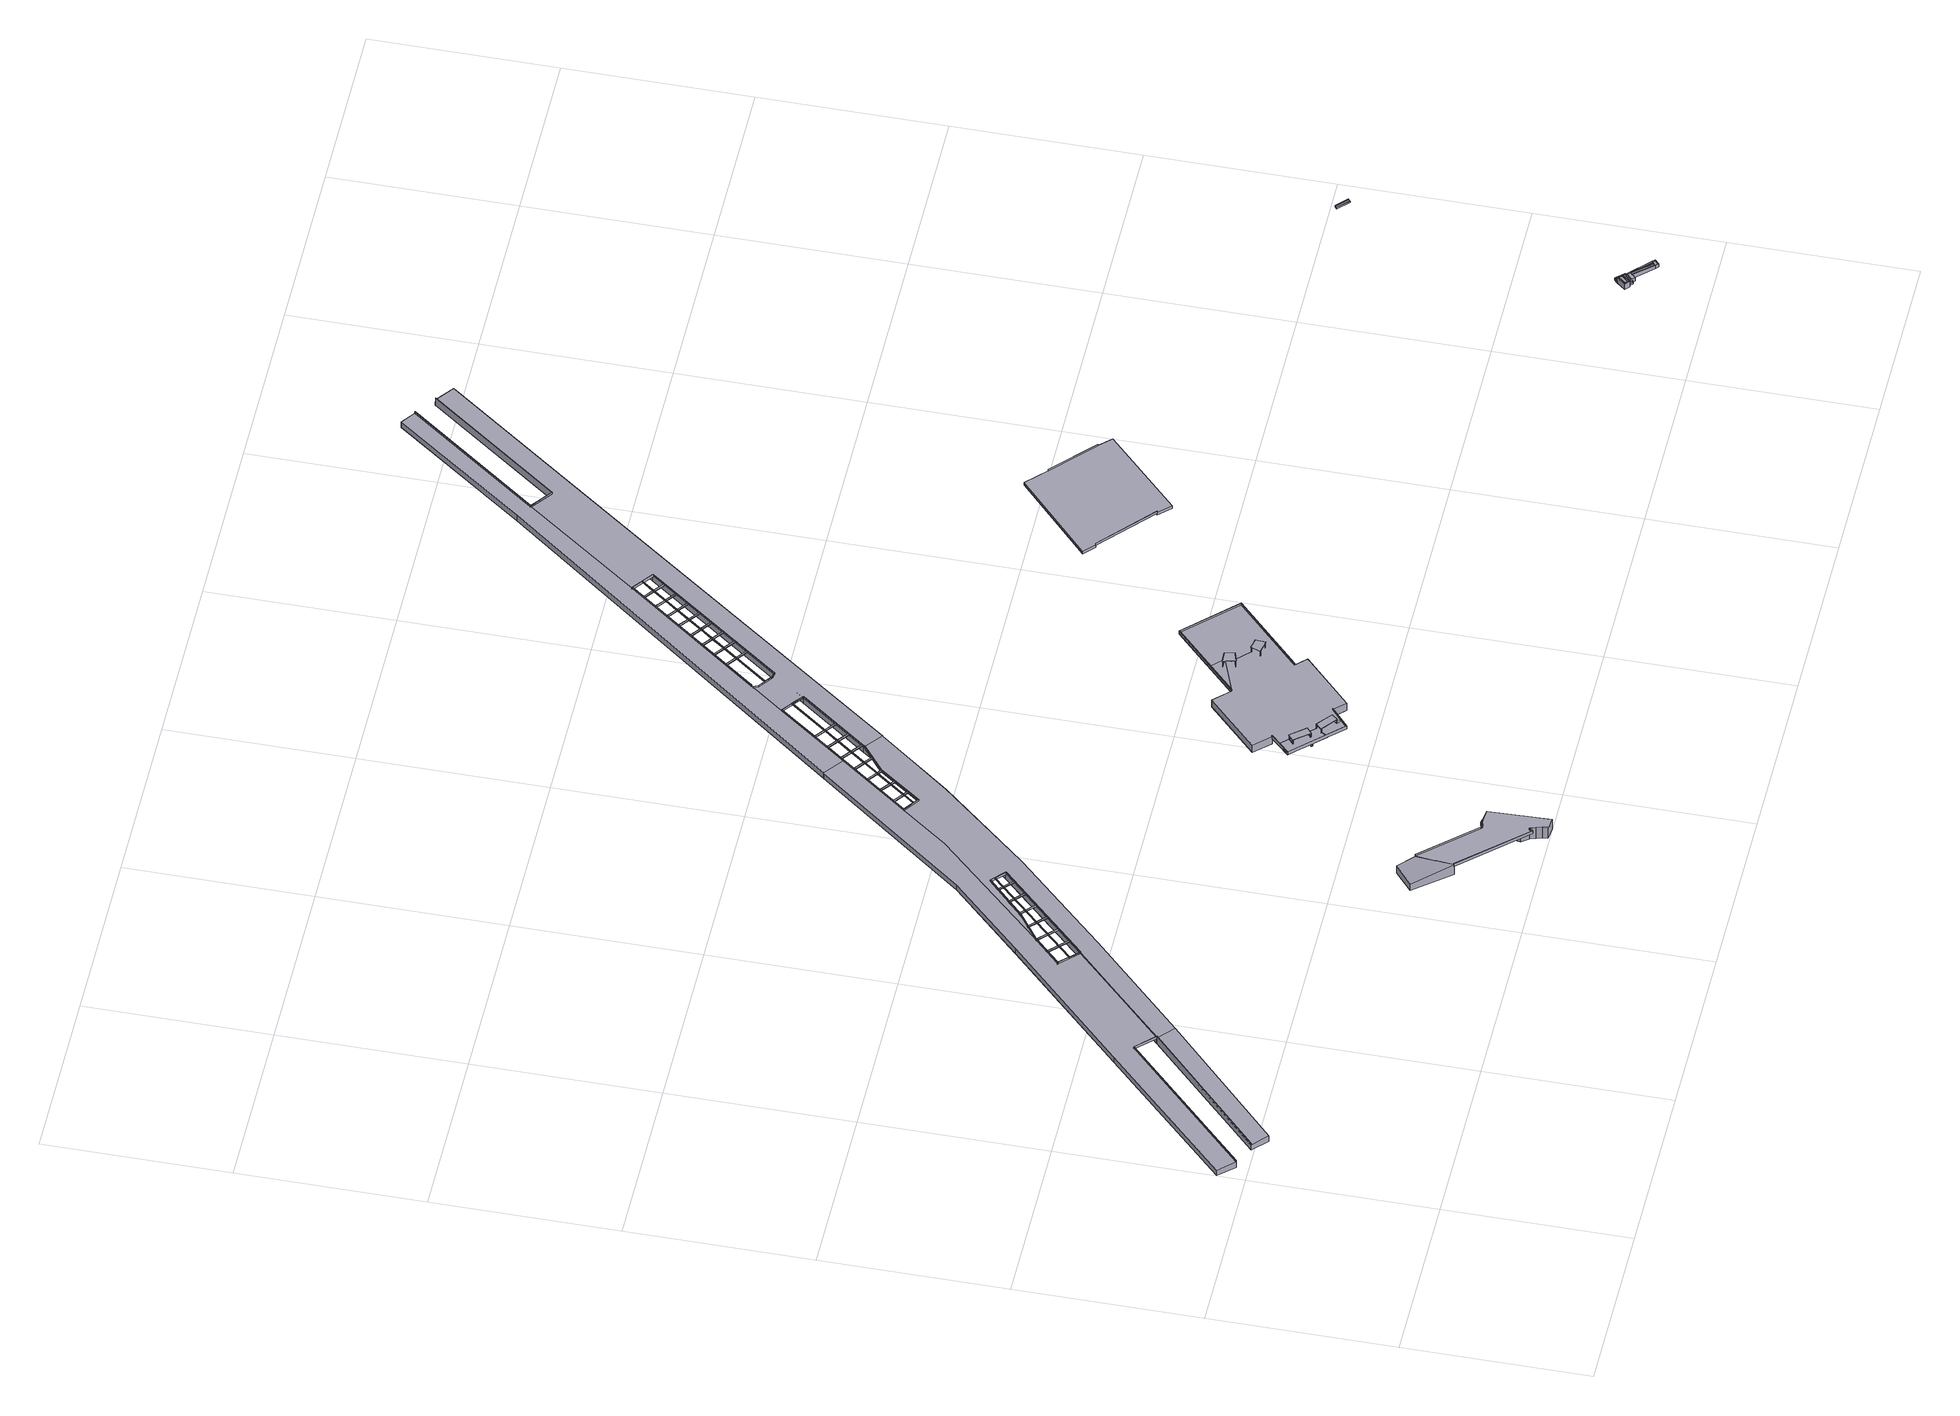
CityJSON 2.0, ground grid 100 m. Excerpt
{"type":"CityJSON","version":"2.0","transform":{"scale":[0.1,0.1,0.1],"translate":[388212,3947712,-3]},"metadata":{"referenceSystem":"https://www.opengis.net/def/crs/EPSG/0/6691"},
"CityObjects":{
"bridge1":{"type":"Bridge","geometry":[{"type":"MultiSurface","lod":"2","boundaries":[[[0,1,2,3,4,5,6,7,8,9,10,11,12,13,14,15,16,17,18]],[[19,20,21,22,23]],[[24,25,26,27]],[[28,29,30,31]],[[32,31,30,33]],[[34,35,5,4]],[[34,4,3,36,37,38]],[[39,40,0,18]],[[39,18,17,41]],[[41,17,16,42]],[[42,16,15,43]],[[44,43,15,14]],[[45,46,47,48,49,50,51,52,53,35,34,38,22,21]],[[26,54,40,39,41,42,43,44,33,30,29,27]],[[55,56,57,20,19,58,25,24,28,31,32]],[[6,5,35,53]],[[13,32,33,44,14]],[[45,21,20,57]],[[23,22,38,37]],[[1,0,40,54,59]],[[26,25,58,60,59,54]],[[28,24,27,29]],[[61,62,63,23,37,36,2,1,59,60]],[[63,62,64,65]],[[61,66,64,62]],[[61,60,67,66]],[[63,65,67,60,58,19,23]],[[3,2,36]],[[66,67,65,64]],[[68,69,70,71,72,73,74,75]],[[75,74,32,13,12]],[[11,68,75,12]],[[49,48,69,68,11,10]],[[48,47,70,69]],[[47,46,71,70]],[[46,45,57,56,72,71]],[[55,73,72,56]],[[32,74,73,55]],[[49,10,9,50]],[[50,9,8,51]],[[51,8,7,52]],[[53,52,7,6]]]}]},
"bridge2":{"type":"Bridge","geometry":[{"type":"MultiSurface","lod":"2","boundaries":[[[76,77,78,79]],[[78,80,81,79]],[[82,83,84,80,78,77]],[[85,84,83,86]],[[85,86,87,76,79,88]],[[87,82,77,76]],[[82,87,86,83]],[[89,90,91,92]],[[92,93,94,95,96,97,98,99,100,101,102,103,104,103,105,88,79,106,107,108,109,110]],[[111,112,104,113,85,88]],[[114,115,116,113,104,117]],[[116,115,118,119]],[[90,120,119,118,121,91]],[[109,108,122,123]],[[108,107,124,122]],[[107,106,125,124]],[[106,79,81,125]],[[126,127,128,129]],[[130,131,132,133]],[[134,135,136,137]],[[135,138,139,133,132,140,141,131,130,142,143,134,137,117,104,127,126,144,145,129,128,146,147,136]],[[142,139,138,143]],[[148,146,128,127,104,103]],[[148,103,102,149]],[[150,149,102,101]],[[151,152,153,154,155,156,157,158,159,160,147,146,148,149,150]],[[161,162,163,164,165,166,167,168,169,170,171,172,173,174,175,176,177,178,179,180,181,98,97,96,182,183,184,185]],[[164,163,186,187]],[[163,162,188,186]],[[162,161,189,188]],[[190,189,161,185]],[[191,192,193,194,195]],[[194,196,197,195]],[[198,199,197,196]],[[200,199,198,201,202,203,204,205]],[[206,200,205,207,168]],[[208,209,210,184]],[[193,192,211,212,213,214,215,216,217,218,219,220,221,222,223,224,225,226,227,228,229,230]],[[214,213,230,229]],[[225,218,217,226]],[[223,220,219,224]],[[215,228,227,216]],[[231,232,174,173]],[[233,234,235,236]],[[237,238,239,240,241,242,236,235,203,202,154,153,243,234,233]],[[242,241,238,237]],[[208,184,183,244,245,246,247,248,249,250,251,252,253,254,255,256,257,258,259,260,261,262]],[[245,244,261,260]],[[254,251,250,255]],[[256,249,248,257]],[[246,259,258,247]],[[180,263,153,181]],[[264,265,266,267]],[[176,175,268,269]],[[270,271,263,180,179,272,273,267,266,274,275,265,264,276]],[[273,272,270,276]],[[268,175,174,232]],[[211,208,262,212]],[[263,271,277,278,269,268,232,231,279,148,243,153]],[[280,281,282,283]],[[282,284,206,168,283]],[[284,282,281,166,165,285]],[[165,164,187,285]],[[283,168,167,280]],[[281,280,167,166]],[[286,287,288,289]],[[290,291,292,293]],[[294,295,296,297]],[[288,287,296,295]],[[297,296,287,286]],[[157,291,290,158]],[[289,288,295,294]],[[293,292,160,159]],[[145,237,233,129]],[[264,298,299,276]],[[126,236,242,144]],[[273,300,301,267]],[[129,233,236,126]],[[276,299,300,273]],[[299,298,301,300]],[[144,242,237,145]],[[267,301,298,264]],[[132,239,238,140]],[[275,302,303,265]],[[266,304,305,274]],[[141,241,240,131]],[[265,303,304,266]],[[140,238,241,141]],[[303,302,305,304]],[[274,305,302,275]],[[131,240,239,132]],[[306,307,308]],[[133,139,309,310]],[[311,312,313]],[[314,142,130,315]],[[130,133,310,315]],[[308,307,312,311]],[[313,312,307,306]],[[309,139,142,314]],[[316,317,318,319]],[[320,321,322,323]],[[324,325,326,327]],[[328,329,330,331]],[[326,321,320,327]],[[319,318,329,328]],[[318,317,330,329]],[[331,330,317,316]],[[323,322,325,324]],[[322,321,326,325]],[[332,333,334]],[[335,138,135,336]],[[337,134,143,338]],[[339,340,341]],[[338,143,138,335]],[[334,333,340,339]],[[341,340,333,332]],[[336,135,134,337]],[[342,343,344]],[[345,346,347,348]],[[349,350,351]],[[352,353,354,355]],[[354,345,348,355]],[[344,343,350,349]],[[351,350,343,342]],[[347,346,353,352]],[[346,345,354,353]],[[356,357,358,359]],[[360,361,362,363]],[[364,365,366,367]],[[368,369,370,371]],[[372,373,374,375]],[[376,377,378,379]],[[380,381,382,383]],[[384,385,386,387]],[[388,389,390,391]],[[392,393,394,395]],[[396,397,387,386,398,399,379,378,400,401,389,388,402,403,369,368,404,405,373,372,406,407,382,381,408,409,393,392,410,411,361,360]],[[359,358,365,364]],[[358,357,366,365]],[[367,366,357,356]],[[363,362,412,413,395,394,414,415,380,383,416,417,375,374,418,419,371,370,420,421,391,390,422,423,377,376,424,425,385,384,426,427]],[[398,215,214,399]],[[424,428,429,425]],[[228,430,431,229]],[[229,431,428,424,376,379,399,214]],[[260,259,246,245]],[[386,385,425,429,430,228,215,398]],[[430,429,428,431]],[[396,217,216,397]],[[426,432,433,427]],[[257,434,435,258]],[[247,436,437,248]],[[226,438,439,227]],[[247,258,435,436]],[[227,439,432,426,384,387,397,216]],[[436,435,434,437]],[[257,248,437,434]],[[360,363,427,433,438,226,217,396]],[[438,433,432,439]],[[255,440,256]],[[410,219,218,411]],[[412,441,442,443,413]],[[444,445,225,224,446]],[[249,447,250]],[[225,445,441,412,362,361,411,218]],[[249,256,440,447]],[[447,440,255,250]],[[392,395,413,443,446,224,219,410]],[[444,442,441,445]],[[448,449,450,451]],[[270,272,179,178,277,271]],[[158,290,293,452,103,104,112,204,203,235,234,243,148,159]],[[159,148,452,293]],[[88,105,448,451,169,168,207,111]],[[269,278,177,176]],[[294,453,279,289]],[[231,173,172,453,294,297,286,289,279]],[[170,450,449,171]],[[111,207,205,204,112]],[[105,103,452,148,279,453,172,171,449,448]],[[169,451,450,170]],[[177,278,277,178]],[[253,454,455,254]],[[414,456,457,458,415]],[[408,221,220,409]],[[223,222,459,460,461]],[[251,462,463,252]],[[223,461,456,414,394,393,409,220]],[[462,251,254,455]],[[462,455,454,463]],[[454,253,252,463]],[[381,380,415,458,459,222,221,408]],[[457,460,459,458]],[[406,464,465,407]],[[416,466,467,417]],[[468,469,470,471]],[[469,468,466,416,383,382,407,465]],[[372,375,417,467,471,470,464,406]],[[404,472,473,405]],[[418,474,475,419]],[[476,477,478,479]],[[479,478,474,418,374,373,405,473]],[[480,481,482,483]],[[368,371,419,475,477,476,472,404]],[[477,475,474,478]],[[402,484,485,403]],[[420,486,487,421]],[[488,489,490,491]],[[491,490,486,420,370,369,403,485]],[[492,493,494,495]],[[388,391,421,487,489,488,484,402]],[[489,487,486,490]],[[496,497,185,184,498,499,500,501,502,503,504,505,506,507,508,509,510,511,512,513,514,515,516]],[[497,517,190,185]],[[496,518,517,497]],[[519,518,496,516,520,521]],[[522,514,523,519,521]],[[524,525,526,523,514,513]],[[527,504,528,526,525,529]],[[530,531,532,528,504,503]],[[533,192,191,532,531,534]],[[192,535,536,211,208,211,192,191]],[[499,537,538,500]],[[539,511,540,541,542,543,544,545,546,547,548,549,550,551,552,553,554,555,556,557,558,559,560,561,562,563,564,565,566,567,568,569,570,571,572,573,574,575,504,527,576,577]],[[556,561,560,557]],[[574,543,542,575]],[[570,547,546,571]],[[554,563,562,555]],[[566,551,550,567]],[[548,569,568,549]],[[564,553,552,565]],[[544,573,572,545]],[[484,488,578,579]],[[464,470,479,473]],[[535,469,465,536]],[[580,537,499,581,211,536,465,464,473,472,476,479,470,469,535,192,533,578,488,491,485,484,579,582,583]],[[520,516,515,584]],[[522,584,515,514]],[[585,540,511,510]],[[586,587,588,589]],[[505,589,588,590,591,587,586,592,585,510,509,593,594,595,596,597,598,599,600,506]],[[599,596,595,600]],[[592,586,589,505,504,575,542,541]],[[601,602,603,581,499,498]],[[495,494,602,601]],[[210,209,481,480]],[[209,208,603,602,494,493,492,495,601,498,184,210,480,483,482,481]],[[584,522,521,520]],[[592,541,540,585]],[[603,208,211,581]],[[401,400,212,262,604,605,606,607,608,609,610,423,422]],[[611,612,613,114,117,137,136,147,160,292,291,157,156]],[[352,612,611,347]],[[320,614,615,327]],[[324,338,335,323]],[[352,355,348,347,611,156,155,614,320,323,335,336,337,338,324,327,615,616,613,612]],[[314,615,614,309]],[[314,315,310,309,614,155,154,201,616,615]],[[261,244,183,262]],[[378,377,423,610,617,618,619,194,193,230,213,212,400]],[[442,444,618,617]],[[610,609,620,621,622,619,618,444,446,443,442,617]],[[456,461,621,620]],[[608,623,92,91,121,622,621,461,460,457,456,620,609]],[[100,624,625,151,150,101]],[[342,625,624,351]],[[328,626,627,319]],[[316,334,339,331]],[[339,341,332,334,316,319,627,152,151,625,342,344,349,351,624,100,99,626,328,331]],[[306,627,626,313]],[[181,153,152,627,306,308,311,313,626,99,98]],[[182,96,95,605,604]],[[605,95,94,606]],[[606,94,93,607]],[[114,613,616,201,198,196,194,619,622,121,118,115]],[[623,608,607,93,92]],[[202,201,154]],[[182,604,262,183]],[[628,629,630,631]],[[632,633,634,635]],[[636,637,638,639]],[[640,641,642,643]],[[644,645,646,647]],[[648,649,650,651]],[[652,653,654,655]],[[656,657,658,659]],[[660,661,662,663]],[[664,665,666,667]],[[668,631,630,669]],[[670,671,655,654,672,673,651,650,674,675,647,646,676,677,637,636,678,679,641,640,680,681,635,634,682,669,630,629,683,665,664,684,685,663,662,686,687,657,656]],[[688,689,661,660,690,691,667,666,692,628,631,668,693,633,632,694,695,643,642,696,697,639,638,698,699,645,644,700,701,649,648,702,703,653,652,704,705,659,658]],[[680,544,543,681]],[[694,706,707,695]],[[708,574,573,709]],[[574,708,706,694,632,635,681,543]],[[640,643,695,707,709,573,544,680]],[[710,711,712,713]],[[714,715,716,717]],[[678,546,545,679]],[[696,718,719,697]],[[720,572,571,721]],[[722,723,724,725]],[[572,720,718,696,642,641,679,545]],[[717,716,722,725]],[[636,639,697,719,721,571,546,678]],[[724,723,715,714]],[[724,714,717,725]],[[726,727,587,591]],[[728,729,730,731]],[[676,548,547,677]],[[698,732,733,699]],[[588,734,735,590]],[[736,570,569,737]],[[738,739,740,741]],[[570,736,732,698,638,637,677,547]],[[730,729,741,740]],[[588,587,727,734]],[[734,727,726,735]],[[739,738,728,731]],[[590,735,726,591]],[[646,645,699,733,737,569,548,676]],[[739,731,730,740]],[[742,743,744,745]],[[674,550,549,675]],[[700,746,747,701]],[[748,568,567,749]],[[750,751,752,753]],[[568,748,746,700,644,647,675,549]],[[745,744,750,753]],[[650,649,701,747,749,567,550,674]],[[742,752,751,743]],[[752,742,745,753]],[[754,755,756,757]],[[672,552,551,673]],[[702,758,759,703]],[[760,566,565,761]],[[762,763,764,765]],[[566,760,758,702,648,651,673,551]],[[757,756,762,765]],[[654,653,703,759,761,565,552,672]],[[754,764,763,755]],[[764,754,757,765]],[[766,767,768,769]],[[670,554,553,671]],[[704,770,771,705]],[[772,564,563,773]],[[774,775,776,777]],[[564,772,770,704,652,655,671,553]],[[769,768,774,777]],[[656,659,705,771,773,563,554,670]],[[776,775,767,766]],[[776,766,769,777]],[[778,779,780]],[[686,556,555,687]],[[688,781,782,689]],[[783,562,561,784]],[[785,786,787]],[[562,783,781,688,658,657,687,555]],[[598,597,596,599]],[[662,661,689,782,784,561,556,686]],[[786,785,778,780]],[[786,780,779,787]],[[788,789,790,791]],[[684,558,557,685]],[[690,792,793,691]],[[794,560,559,795]],[[796,797,798,799]],[[790,796,799,791]],[[560,794,792,690,660,663,685,557]],[[798,797,789,788]],[[664,667,691,793,795,559,558,684]],[[788,791,799,798]],[[800,801,802,803]],[[804,805,594,593]],[[806,807,524,513,800,803,808]],[[600,595,594,805,507,506]],[[527,529,809,810,811,812,813,692,666,665,683,576]],[[814,802,801,512]],[[508,804,593,509]],[[815,816,539,577]],[[817,809,529,525,524,807]],[[507,805,804,508]],[[512,801,800,513]],[[808,803,802,814]],[[818,819,806,808,814,512,511,539,816,820,821,822,823,824,825,538,537,580,826,827,828,92,623,92,110,829,830]],[[831,832,833,834]],[[809,817,835,831,834,836,837,810]],[[838,835,817,807,806]],[[838,806,839,840,841]],[[842,841,840,843,818,830]],[[830,829,844,842]],[[109,123,844,829,110]],[[845,846,833,832,120,90,89]],[[847,848,849,850,89,92]],[[849,466,468,850]],[[468,471,467,466,849,848,851,852,845,89,850]],[[792,794,784,782]],[[793,812,811,795]],[[733,732,736,737,748,749,760,761,772,773,783,784,794,795,811,810,837,853,708,709,720,721,719,718,707,706,854,855,813,812,793,792,782,781,771,770,759,758,747,746]],[[823,822,856,857]],[[706,708,853,854]],[[709,707,718,720]],[[746,748,737,733]],[[758,760,749,747]],[[770,772,761,759]],[[773,771,781,783]],[[828,858,847,92]],[[827,859,858,828]],[[860,856,822,821,861,862]],[[713,712,862,861]],[[711,710,722,716]],[[750,744,728,738]],[[797,863,864,789]],[[762,756,743,751]],[[774,768,755,763]],[[767,775,787,779]],[[796,790,778,785]],[[716,715,723,722,710,713,861,821,820,863,797,796,785,787,775,774,763,762,751,750,738,741,729,728,744,743,756,755,768,767,779,778,790,789,864,865,860,862,712,711]],[[815,865,864,863,820,816]],[[839,806,819,866]],[[843,866,819,818]],[[859,867,583,582,851,848,847,858]],[[577,576,683,629,628,692,813,855,868,693,668,669,682,869,870,871,872,873,857,856,860,865,815]],[[866,843,840,839]],[[284,285,187,186,188,189,190,517,518,519,523,526,528,532,191,195,197,199,200,206]],[[122,124,125,81,80,84,85,113,116,119,120,832,831,835,838,841,842,844,123]],[[390,852,851,422]],[[579,578,533,534,846,845,852,390,389,401,422,851,582]],[[503,502,870,869,874,530]],[[634,633,693,868,875,874,869,682]],[[854,853,837,836,875,868,855]],[[356,867,876,367]],[[359,364,367,876,826,580,583,867,356]],[[871,501,500,538,825,872]],[[873,872,825,824]],[[857,873,824,823]],[[833,846,534,531,530,874,875,836,834]],[[501,871,870,502]],[[827,826,876,867,859]]]}]},
"bridge3":{"type":"Bridge","geometry":[{"type":"MultiSurface","lod":"2","boundaries":[[[877,878,879,880]],[[881,882,883,884,885,886,887,888,889,890,891,892,893,894,895,896,897,898,899,900]],[[901,898,897,883,882]],[[891,886,885,893,892]],[[883,897,896,880,879,884]],[[893,885,884,879,878,894]],[[894,878,877,895]],[[895,877,880,896]],[[902,903,904,905,906]],[[907,908,909,910,911]],[[912,913,906,905]],[[914,915,908,907]],[[916,912,905,904]],[[915,917,909,908]],[[918,916,904,903]],[[917,919,910,909]],[[919,920,911,910]],[[921,918,903,902]],[[920,914,907,911]],[[913,921,902,906]],[[922,923,924,925]],[[926,927,928,929]],[[930,925,924,931]],[[932,927,926,933]],[[932,934,928,927]],[[935,931,924,923]],[[936,935,923,922]],[[934,937,929,928]],[[937,933,926,929]],[[930,936,922,925]],[[938,939,940,941]],[[942,943,944,945,946]],[[947,948,949,950,951]],[[952,953,954,955,956,957,958,959,960,961,949,948,947,962,963,964,965,951,950,966,944,943,967,968,969,970,942,946,971,972,973,974,975,976,977]],[[977,972,971,953,952]],[[956,955,960,959]],[[950,949,961,941,940,966]],[[944,966,940,939,945]],[[953,971,946,945,939,938,954]],[[960,955,954,938,941,961]],[[978,979,980,981,982,983,984,985]],[[986,987,988,989]],[[990,991,992,993,994]],[[995,996,997,998,999,1000,1001,1002,1003,1004,1005,1006,1007,1008,1009,1010,1011,1012,991,990,1013,1014,1015,993,992,1016,1017,987,986,1018,1019,989,988,1020,1021,1022,1023,1024]],[[1008,1007,1002,1001,1000,999,998,1023,1022]],[[978,985,1012,1011]],[[985,984,1016,992,991,1012]],[[1016,984,983,1017]],[[988,987,1017,983,982,1020]],[[1020,982,981,1021]],[[1008,1022,1021,981,980,1009]],[[1009,980,979,1010]],[[979,978,1011,1010]],[[1025,1026,1027,1028,1029,1030,1031,1032]],[[1033,1034,1035,1036,1037]],[[1038,1039,1040,1041]],[[1042,1043,1044,1045]],[[1046,1047,1048,1049]],[[1050,1051,1052,1053,1049,1048,1043,1042,1054,1055,1045,1044,1056,1057,1040,1039,1038,1058,1059,1060,1061,1038,1041,1062,1035,1034,1063,1064,1065,1066,1033,1037,1036,1067,1068,1069,1047,1046]],[[1032,1031,1068,1067]],[[1031,1030,1069,1068]],[[1030,1029,1044,1043,1048,1047,1069]],[[1029,1028,1056,1044]],[[1028,1027,1057,1056]],[[1027,1026,1062,1041,1040,1057]],[[1026,1025,1036,1035,1062]],[[1025,1032,1067,1036]],[[1070,1071,1072,1073]],[[1074,1075,1076,1077]],[[1078,1079,1080,1081]],[[1082,1083,1084]],[[1085,1072,1086,1087]],[[1088,1089,1090,1091]],[[1092,1088,1093,1094]],[[1095,1096,1097,1098]],[[1096,1099,1100,1101]],[[1102,1103,936,930,916,918,921]],[[1099,1104,1105,1096,1101,1106,1107,1108,1100]],[[930,931,935,936,1103,1109,1110,1111,1112,1113,1114,1115,1116,1104,1099,1117,1118,1119,1095,1098,1082,1084,1120,1121,1122,1123,1124,1125,1126,1127,1128,1129,1130,1131,1132,1133,1134,1135,1136,1137,1138,1139,1140,1084,1083,1074,1077,1141,1142,1076,1075,1097,1096,1105,1143,1144,1145,1146,1147,1070,1073,1148,1149,1092,1094,1150,1151,1152,1153,1093,1088,1091,1154,1155,1156,1157,1090,1089,1158,1159,1085,1087,1160,1161,1162,1163,1086,1072,1071,1164,1078,1081,1165,1166,1167,1168,1080,1079,1169,1102,921,913,912,916]],[[1125,1130,1129,1126]],[[1148,1158,1089,1149]],[[1132,1139,1138,1133]],[[1120,1131,1130,1121]],[[1170,1171,1172,1173,1174,1110,1175]],[[1176,1177,1178,1146,1179,1180,1181]],[[1182,1183,1184,1113,1185]],[[1184,1186,1114,1113]],[[1187,1175,1110,1109]],[[1187,1109,1103,1102,1169,1188]],[[1188,1169,1079,1078,1164,1189]],[[1190,1189,1164,1071,1070,1147]],[[1190,1147,1146,1178]],[[1191,1143,1105,1192]],[[1193,1192,1105,1104,1116]],[[1193,1116,1115,1194]],[[1194,1115,1114,1186]],[[1178,1177,1170,1175,1187,1188,1189,1190]],[[1193,1194,1186,1184,1183,1195,1191,1192]],[[1196,1197,1181,1180,1198]],[[1199,1200,1201,1202,1203,1204]],[[1205,1206,1207,1208,1209]],[[1210,1211,1207,1206,1205,1212,1213,1214,1215,1209,1208,1176,1181,1197,1216,1217,1218,1219,1196,1198,1180,1179,1220,1204,1203,1221,1222,1223,1224,1225,1226,1227]],[[1228,1229,1230,1231,1182,1185,1232,1233,1174,1173,937,934,932,933,1172,1171,1234,1235,1236,915,914,920,919,917,1237,1238,1239,1240,1241,1242,1243,1244,1245,1246,1247,1248,1249,1250,1251,1252,1253,1254,1255,1256,1257,1210,1227,1221,1203,1202,1258,1259,1260,1261,1201,1200,1199,1262,1263]],[[937,1173,1172,933]],[[1264,1231,1230,1265,1266,1267,1268,1269,1229,1228]],[[1253,1252,1247,1246,1245,1244,1211,1210,1257,1254]],[[1235,1234,1243,1242,1270,1238,1237,917,915,1236]],[[1208,1207,1211,1244,1243,1234,1171,1170,1177,1176]],[[1195,1264,1228,1263,1143,1191]],[[1183,1182,1231,1264,1195]],[[1271,1272,1273,1274,1275,1276,1277]],[[1278,1279,1280,1281,1282,1283,1284]],[[1285,1286,1287,1288]],[[1289,1290,1291,1292]],[[1293,1294,1295,1296,1297,1298]],[[1248,1294,1293,1249]],[[1081,887,886,1165]],[[1247,1295,1294,1248]],[[1166,1165,886,891]],[[1167,1166,891,890]],[[1252,1296,1295,1247]],[[1168,1167,890,889]],[[1251,1297,1296,1252]],[[1250,1298,1297,1251]],[[1080,1168,889,888]],[[1249,1293,1298,1250]],[[1081,1080,888,887]],[[1299,1300,1301,1302,1303,1304]],[[1242,1300,1299,1270]],[[1153,901,882,1093]],[[1241,1301,1300,1242]],[[1094,1093,882,881]],[[1150,1094,881,900]],[[1240,1302,1301,1241]],[[1151,1150,900,899]],[[1239,1303,1302,1240]],[[1152,1151,899,898]],[[1238,1304,1303,1239]],[[1270,1299,1304,1238]],[[1153,1152,898,901]],[[1305,1306,1307,1308,1309,1310]],[[1155,974,973,1156]],[[1258,1306,1305,1259]],[[1157,1156,973,972]],[[1258,1202,1307,1306]],[[1202,1201,1308,1307]],[[1090,1157,972,977]],[[1201,1261,1309,1308]],[[1091,1090,977,976]],[[1261,1260,1310,1309]],[[1154,1091,976,975]],[[1155,1154,975,974]],[[1260,1259,1305,1310]],[[1311,1312,1313,1314,1315,1316]],[[1209,1312,1311,1205]],[[1161,947,951,1162]],[[1162,951,965,1163]],[[1215,1313,1312,1209]],[[1163,965,964,1086]],[[1214,1314,1313,1215]],[[1086,964,963,1087]],[[1213,1315,1314,1214]],[[1087,963,962,1160]],[[1212,1316,1315,1213]],[[1160,962,947,1161]],[[1205,1311,1316,1212]],[[1317,1318,1319,1320,1321,1322]],[[967,1085,1159,968]],[[1197,1318,1317,1216]],[[943,1072,1085,967]],[[1196,1319,1318,1197]],[[942,1073,1072,943]],[[1219,1320,1319,1196]],[[1218,1321,1320,1219]],[[970,1148,1073,942]],[[969,1158,1148,970]],[[1217,1322,1321,1218]],[[1216,1317,1322,1217]],[[968,1159,1158,969]],[[1323,1324,1325,1326]],[[1088,959,958,1089]],[[1256,1324,1323,1257]],[[1089,958,957,1149]],[[1255,1325,1324,1256]],[[1149,957,956,1092]],[[1254,1326,1325,1255]],[[1092,956,959,1088]],[[1257,1323,1326,1254]],[[1007,1006,1136,1135]],[[1006,1005,1137,1136]],[[1005,1004,1138,1137]],[[1004,1003,1133,1138]],[[1003,1002,1134,1133]],[[1002,1007,1135,1134]],[[1019,1129,1128,989]],[[1018,1126,1129,1019]],[[986,1127,1126,1018]],[[989,1128,1127,986]],[[998,997,1140,1139]],[[997,996,1084,1140]],[[996,995,1120,1084]],[[995,1024,1131,1120]],[[1024,1023,1132,1131]],[[1023,998,1139,1132]],[[1014,1013,1130,1125]],[[1013,990,1121,1130]],[[990,994,1122,1121]],[[994,993,1123,1122]],[[993,1015,1124,1123]],[[1015,1014,1125,1124]],[[1075,1074,1046,1049]],[[1097,1075,1049,1053]],[[1098,1097,1053,1052]],[[1082,1098,1052,1051]],[[1083,1082,1051,1050]],[[1074,1083,1050,1046]],[[1141,1045,1055,1142]],[[1076,1142,1055,1054]],[[1077,1076,1054,1042]],[[1141,1077,1042,1045]],[[1108,1107,1038,1061]],[[1100,1108,1061,1060]],[[1101,1100,1060,1059]],[[1106,1101,1059,1058]],[[1107,1106,1058,1038]],[[1095,1064,1063,1096]],[[1099,1096,1063,1034]],[[1117,1099,1034,1033]],[[1118,1117,1033,1066]],[[1119,1118,1066,1065]],[[1095,1119,1065,1064]],[[1224,1284,1283,1225]],[[1224,1223,1278,1284]],[[1223,1222,1279,1278]],[[1222,1221,1280,1279]],[[1221,1227,1281,1280]],[[1227,1226,1282,1281]],[[1226,1225,1283,1282]],[[1269,1277,1276,1229]],[[1268,1271,1277,1269]],[[1267,1272,1271,1268]],[[1266,1273,1272,1267]],[[1265,1274,1273,1266]],[[1230,1275,1274,1265]],[[1229,1276,1275,1230]],[[1185,1113,1112,1288,1287,1232]],[[1112,1111,1285,1288]],[[1111,1110,1174,1233,1286,1285]],[[1233,1232,1287,1286]],[[1179,1146,1145,1292,1291,1220]],[[1145,1144,1289,1292]],[[1144,1143,1263,1262,1290,1289]],[[1262,1199,1204,1220,1291,1290]]]}]},
"bridge4":{"type":"Bridge","geometry":[{"type":"MultiSurface","lod":"2","boundaries":[[[1327,1328,1329,1330,1329,1331,1332,1333,1334,1335,1336,1337,1338]],[[1339,1329,1330,1340,1341,1333,1342]],[[1343,1344,1345,1346,1336,1343,1336]],[[1331,1347,1348,1332]],[[1337,1349,1350,1338]],[[1347,1339,1342,1348]],[[1349,1346,1345,1350]],[[1340,1351,1352,1353,1354,1344,1343,1341]],[[1346,1349,1337,1336]],[[1332,1348,1342,1333]],[[1329,1339,1347,1331]],[[1345,1344,1354,1338,1350]],[[1343,1336,1335,1355,1356,1336]],[[1335,1334,1357,1355]],[[1341,1358,1357,1334,1333]],[[1356,1358,1341,1343,1336]],[[1357,1358,1356,1355]],[[1359,1360,1361,1362,1363,1364]],[[1352,1364,1363,1353]],[[1351,1359,1364,1352]],[[1360,1359,1351,1340,1330,1329]],[[1329,1328,1361,1360]],[[1328,1327,1362,1361]],[[1354,1353,1363,1362,1327,1338]]]}]},
"bridge5":{"type":"Bridge","geometry":[{"type":"MultiSurface","lod":"2","boundaries":[[[1365,1366,1367,1368,1369,1370]],[[1371,1372,1373,1374,1375]],[[1376,1377,1370,1369,1378,1374,1373,1379]],[[1380,1381,1368]],[[1382,1383,1384]],[[1381,1380,1378,1369,1368]],[[1367,1366,1385,1386,1387]],[[1380,1388,1375,1374,1378]],[[1389,1390,1391,1392,1393,1394,1395,1396,1397,1377,1376,1398]],[[1399,1400,1401,1402]],[[1400,1403,1394,1393,1404,1401]],[[1405,1406,1407,1408]],[[1409,1410,1411,1412]],[[1406,1413,1414,1407]],[[1410,1415,1416,1411]],[[1415,1373,1372,1416]],[[1379,1417,1398,1376]],[[1395,1394,1403,1418]],[[1391,1390,1419,1420]],[[1419,1390,1389,1421]],[[1421,1389,1398,1417]],[[1418,1403,1400,1399]],[[1413,1406,1405]],[[1373,1415,1410,1409,1420,1419,1421,1417,1379]],[[1422,1423,1424,1425,1426,1368,1381,1368,1367,1387]],[[1427,1428,1371,1375]],[[1427,1429,1430,1428]],[[1429,1431,1432,1430]],[[1375,1388,1375,1371]],[[1380,1368,1426,1433,1388]],[[1433,1426,1425,1434]],[[1434,1425,1424,1435,1436]],[[1429,1427,1375,1388,1433,1434,1436,1437,1431]],[[1438,1435,1424,1423,1422,1382,1384,1439]],[[1432,1431,1440,1441,1442]],[[1431,1437,1431,1432]],[[1386,1387,1386,1385,1366,1365,1443]],[[1422,1387,1386,1444]],[[1441,1440,1445,1446]],[[1436,1435,1438,1447,1446,1445,1437]],[[1383,1382,1422,1444,1448,1449,1439,1384]],[[1431,1437,1445,1440]],[[1444,1386,1443,1448]],[[1450,1451,1441,1446,1447,1449,1452]],[[1441,1451,1453,1442]],[[1454,1455,1396,1395,1418,1399,1402,1453,1451,1450]],[[1397,1396,1455,1456]],[[1377,1397,1456,1457,1365,1370]],[[1439,1449,1447,1438]],[[1457,1458,1448,1443,1365]],[[1459,1454,1450,1452]],[[1459,1452,1449,1448,1458]],[[1457,1456,1455,1454,1459,1458]],[[1460,1461,1462,1463]],[[1464,1465,1466,1467,1414,1413,1405,1408]],[[1391,1420,1409,1412,1467,1466,1468,1392]],[[1393,1392,1468,1469,1470,1404]],[[1465,1464,1470,1469]],[[1471,1463,1462,1472]],[[1472,1462,1461,1473]],[[1473,1461,1460,1474]],[[1474,1460,1463,1471]],[[1473,1474,1468,1466,1465,1469,1471,1472]],[[1471,1469,1468,1474]],[[1442,1453,1402,1401,1404,1470,1464,1408,1407,1414,1467,1412,1411,1416,1372,1371,1428,1430,1432]]]}]},
"bridge6":{"type":"Bridge","geometry":[{"type":"MultiSurface","lod":"2","boundaries":[[[1475,1476,1477,1478]],[[1479,1477,1476,1480]],[[1481,1475,1478,1482]],[[1480,1483,1484,1479]],[[1482,1485,1486,1481]],[[1487,1488,1489,1490]],[[1487,1485,1482,1478,1477,1479,1484,1488]],[[1483,1489,1488,1484]],[[1486,1490,1489,1483,1480,1476,1475,1481]],[[1490,1486,1485,1487]]]}]}
},
"vertices":[
[2350,621,87],[2337,513,87],[2338,515,87],[2327,419,87],[2635,81,86],[2650,100,86],[2650,97,86],[2652,98,86],[2664,67,86],[2673,34,86],[2679,6,86],[2745,0,86],[2733,336,87],[2660,343,87],[2660,341,87],[2641,343,87],[2632,334,87],[2621,333,87],[2609,337,87],[2326,417,77],[2636,78,76],[2636,78,96],[2326,417,97],[2326,417,90],[2621,335,77],[2610,339,77],[2610,339,97],[2621,335,97],[2631,336,77],[2631,336,97],[2640,346,97],[2640,346,77],[2660,343,77],[2660,343,97],[2635,81,96],[2650,100,96],[2327,419,90],[2326,420,90],[2326,420,97],[2609,337,97],[2350,621,97],[2621,333,97],[2632,334,97],[2641,343,97],[2660,341,97],[2650,96,96],[2662,66,96],[2671,34,96],[2677,6,96],[2679,6,96],[2673,34,96],[2664,67,96],[2652,98,96],[2650,97,96],[2350,624,97],[2623,138,76],[2650,97,76],[2650,96,76],[2351,623,77],[2350,624,82],[2351,623,83],[2278,704,70],[2169,610,62],[2326,416,90],[2169,610,19],[2326,416,19],[2278,704,19],[2351,623,19],[2745,0,19],[2677,6,19],[2671,34,19],[2662,66,19],[2650,97,19],[2623,138,19],[2660,343,19],[2733,336,19],
[861,1638,44],[219,1018,44],[298,944,44],[946,1562,44],[298,944,6],[946,1562,6],[219,1018,54],[218,1019,54],[218,1019,6],[860,1640,6],[860,1640,54],[861,1638,54],[860,1640,44],[2571,3507,44],[2572,3507,44],[2566,3500,44],[2573,3505,44],[2570,3500,44],[2428,3389,44],[2258,3159,44],[2176,3216,44],[1991,2968,44],[1426,2387,44],[1564,2487,44],[1774,2690,44],[1844,2623,44],[1845,2622,44],[1370,2139,44],[1369,2140,44],[863,1637,44],[1465,2073,44],[1945,2563,44],[2364,3041,44],[2671,3433,44],[2670,3432,44],[860,1640,39],[1369,2140,39],[1369,2141,6],[1842,2622,39],[1843,2623,39],[1843,2623,6],[1842,2622,44],[2282,3100,39],[2282,3100,6],[2572,3507,7],[2566,3500,39],[2364,3041,6],[2671,3433,7],[1945,2563,6],[1465,2073,6],[1434,2207,46],[1369,2140,46],[1369,2140,49],[1434,2207,49],[1575,2350,47],[1511,2285,47],[1511,2285,50],[1575,2350,50],[1722,2500,47],[1722,2500,50],[1842,2622,50],[1842,2622,47],[1715,2493,50],[1582,2357,50],[1504,2278,50],[1504,2278,47],[1582,2357,47],[1715,2493,47],[1442,2214,46],[1442,2214,49],[1369,2140,54],[1842,2622,54],[1370,2139,54],[1845,2622,54],[1844,2623,54],[1774,2690,54],[1564,2487,54],[1425,2386,54],[1419,2379,54],[1566,2486,54],[1774,2687,54],[1792,2670,54],[1321,2188,54],[1324,2185,54],[1794,2668,54],[2350,3667,44],[1714,2848,44],[1335,2465,44],[686,1825,44],[6,1152,44],[82,1068,44],[764,1736,44],[766,1735,44],[764,1737,44],[766,1738,44],[864,1639,44],[1368,2138,44],[1272,2235,44],[1271,2233,44],[1269,2235,44],[1271,2236,44],[1270,2237,44],[1271,2239,44],[1272,2237,44],[1424,2387,44],[1425,2386,44],[2174,3217,44],[2176,3219,44],[2456,3590,44],[2351,3667,44],[1335,2465,6],[686,1825,6],[1714,2848,7],[2350,3667,7],[2351,3667,7],[2457,3589,7],[2457,3589,44],[2177,3218,44],[2177,3218,39],[2177,3218,7],[1991,2968,39],[1991,2968,7],[1425,2386,39],[1425,2386,6],[1271,2233,6],[1419,2379,39],[1419,2379,44],[1274,2236,44],[1274,2236,39],[1271,2233,39],[766,1735,6],[766,1735,39],[2456,3590,54],[2456,3590,52],[2456,3590,49],[2457,3589,54],[2177,3218,54],[2177,3218,51],[2221,3276,51],[2228,3284,51],[2282,3356,52],[2288,3365,52],[2342,3436,52],[2349,3444,52],[2402,3516,52],[2409,3524,52],[2409,3524,49],[2402,3516,49],[2349,3444,49],[2342,3436,49],[2288,3365,49],[2282,3356,49],[2228,3284,48],[2221,3276,48],[2177,3218,48],[1272,2235,54],[1271,2233,54],[1338,2300,50],[1274,2236,50],[1274,2236,47],[1338,2300,47],[1345,2307,50],[1409,2369,50],[1416,2377,50],[1416,2377,47],[1409,2369,47],[1345,2307,47],[1274,2236,54],[2176,3219,48],[2220,3278,48],[2226,3286,49],[2280,3357,49],[2287,3366,49],[2341,3437,49],[2347,3446,49],[2401,3517,49],[2407,3525,49],[2407,3525,52],[2401,3517,52],[2347,3446,52],[2341,3437,52],[2287,3366,52],[2280,3357,52],[2226,3286,52],[2220,3278,51],[2176,3219,51],[2176,3219,54],[1424,2387,54],[1344,2308,50],[1407,2371,50],[1407,2371,47],[1344,2308,47],[1269,2235,54],[1271,2236,54],[1272,2237,50],[1272,2237,54],[1272,2237,47],[1337,2301,47],[1415,2378,47],[1415,2378,50],[1337,2301,50],[1271,2239,54],[1270,2237,54],[1368,2138,54],[764,1736,54],[82,1068,54],[84,1066,54],[766,1735,54],[84,1066,6],[6,1152,6],[1320,2187,54],[1320,2186,54],[1322,2184,54],[1323,2184,54],[1321,2188,50],[1792,2670,50],[1794,2668,50],[1324,2185,50],[1323,2184,50],[1322,2184,50],[1320,2186,50],[1320,2187,50],[1343,2310,50],[1336,2302,50],[1336,2302,47],[1343,2310,47],[1413,2379,50],[1406,2372,50],[1406,2372,47],[1413,2379,47],[1498,2439,50],[1496,2440,50],[1489,2433,50],[1499,2437,50],[1491,2431,50],[1489,2433,47],[1496,2440,47],[1498,2439,47],[1499,2437,47],[1491,2431,47],[1578,2500,50],[1577,2501,50],[1569,2494,50],[1570,2493,50],[1572,2491,50],[1644,2421,50],[1652,2429,50],[1579,2499,50],[1579,2499,47],[1652,2429,47],[1644,2421,47],[1572,2491,47],[1570,2493,47],[1569,2494,47],[1577,2501,47],[1578,2500,47],[1650,2570,50],[1649,2571,50],[1642,2563,50],[1644,2561,50],[1651,2569,50],[1651,2569,47],[1644,2561,47],[1642,2563,47],[1649,2571,47],[1650,2570,47],[1722,2640,50],[1722,2641,50],[1715,2633,50],[1785,2565,50],[1792,2573,50],[1724,2639,50],[1716,2632,50],[1715,2633,47],[1722,2641,47],[1722,2640,47],[1724,2639,47],[1792,2573,47],[1785,2565,47],[1716,2632,47],[2794,3922,54],[2795,3922,54],[2791,3925,54],[2791,3924,54],[2340,3326,50],[2393,3398,50],[2397,3395,50],[2343,3324,50],[2791,3924,50],[2791,3925,50],[2795,3922,50],[2794,3922,50],[2583,3649,50],[2635,3718,50],[2639,3716,50],[2586,3647,50],[2520,3566,50],[2577,3641,50],[2580,3638,50],[2524,3563,50],[2276,3235,50],[2233,3179,50],[2230,3181,50],[2273,3238,50],[2463,3483,50],[2460,3486,50],[2514,3557,50],[2517,3555,50],[2336,3315,50],[2282,3244,50],[2279,3246,50],[2333,3318,50],[2642,3727,50],[2790,3923,50],[2793,3920,50],[2645,3724,50],[2400,3406,50],[2454,3477,50],[2457,3475,50],[2403,3404,50],[2340,3326,51],[2333,3318,51],[2279,3246,51],[2273,3238,51],[2230,3181,54],[2790,3923,54],[2642,3727,52],[2635,3718,52],[2583,3649,52],[2577,3641,52],[2520,3566,52],[2514,3557,52],[2460,3486,52],[2454,3477,52],[2400,3406,52],[2393,3398,52],[2397,3395,52],[2403,3404,52],[2457,3475,52],[2463,3483,52],[2517,3555,52],[2524,3563,52],[2580,3638,52],[2586,3647,52],[2639,3716,52],[2645,3724,52],[2793,3920,54],[2233,3179,54],[2276,3235,51],[2282,3244,51],[2336,3315,51],[2343,3324,51],[2298,3219,51],[2304,3227,51],[2304,3227,48],[2298,3219,48],[2358,3299,51],[2364,3308,51],[2286,3366,52],[2280,3358,52],[2280,3358,49],[2286,3366,49],[2364,3308,48],[2358,3299,48],[2340,3437,52],[2419,3379,51],[2421,3382,51],[2425,3387,51],[2421,3382,48],[2419,3379,48],[2425,3387,48],[2340,3437,49],[863,1637,54],[864,1639,54],[766,1738,54],[764,1737,54],[1370,2139,50],[1368,2138,50],[2407,3526,52],[2400,3517,52],[2497,3445,52],[2498,3446,52],[2503,3453,52],[2503,3453,49],[2498,3446,49],[2497,3445,49],[2400,3517,49],[2407,3526,49],[2469,3604,52],[2463,3596,52],[2575,3512,52],[2581,3520,52],[2575,3512,49],[2463,3596,49],[2469,3604,49],[2581,3520,49],[2532,3688,52],[2526,3679,52],[2638,3595,52],[2644,3604,52],[2532,3688,49],[2644,3604,49],[2638,3595,49],[2526,3679,49],[2524,3681,49],[2524,3681,52],[2530,3689,52],[2530,3689,49],[2590,3765,52],[2584,3757,52],[2696,3673,52],[2702,3681,52],[2590,3765,49],[2702,3681,49],[2696,3673,49],[2584,3757,49],[2582,3758,49],[2582,3758,52],[2588,3767,52],[2588,3767,49],[4346,6261,45],[3817,5555,45],[2738,3966,45],[2739,3965,45],[2869,4137,45],[2868,4138,45],[2869,4140,45],[2870,4139,45],[2878,4149,45],[2876,4150,45],[3429,4878,45],[3427,4880,45],[3428,4882,45],[3430,4880,45],[3432,4881,45],[3433,4880,45],[3890,5498,45],[3891,5499,45],[3892,5500,45],[3890,5501,45],[4420,6208,45],[3817,5555,7],[4346,6261,7],[4422,6207,7],[4420,6208,55],[4422,6207,55],[3892,5500,55],[3892,5500,7],[3891,5499,40],[3433,4880,40],[3433,4880,7],[3431,4877,45],[2878,4149,7],[3431,4877,40],[2870,4139,43],[2739,3965,43],[2739,3965,7],[2737,3962,45],[2737,3962,43],[2457,3589,49],[2457,3589,52],[2739,3965,44],[2869,4137,44],[3432,4879,45],[3433,4880,55],[2878,4149,55],[2878,4149,52],[2993,4300,52],[2999,4309,52],[3050,4375,52],[3056,4383,52],[3103,4446,52],[3110,4454,52],[3157,4517,52],[3163,4525,52],[3212,4589,52],[3219,4598,52],[3266,4660,52],[3272,4668,52],[3320,4731,52],[3326,4740,52],[3375,4804,52],[3382,4812,52],[3382,4812,49],[3375,4804,49],[3326,4740,49],[3320,4731,49],[3272,4668,49],[3266,4660,49],[3219,4598,49],[3212,4589,49],[3163,4525,49],[3157,4517,49],[3110,4454,49],[3103,4446,49],[3056,4383,49],[3050,4375,49],[2999,4309,49],[2993,4300,49],[2878,4149,49],[3431,4877,55],[3432,4879,55],[2737,3962,49],[2737,3962,52],[2739,3964,44],[2739,3965,55],[2737,3962,54],[2739,3964,54],[3890,5501,55],[3432,4881,55],[2876,4150,52],[3102,4447,52],[3102,4447,49],[2876,4150,49],[3108,4455,49],[3108,4455,52],[2876,4150,55],[3431,4880,55],[3429,4878,55],[3429,4878,52],[3325,4741,52],[3318,4732,52],[3318,4732,49],[3325,4741,49],[3429,4878,49],[2738,3966,49],[2738,3966,52],[2738,3966,55],[2174,3217,54],[2258,3159,54],[2428,3389,54],[2570,3500,54],[2574,3506,54],[2427,3390,54],[2258,3162,54],[1774,2687,50],[1774,2687,47],[1774,2687,39],[1566,2486,50],[1566,2486,47],[1566,2486,39],[2258,3162,51],[2258,3162,48],[2258,3162,39],[2427,3390,51],[2427,3390,48],[2427,3390,39],[2574,3506,44],[1774,2690,47],[1774,2690,50],[1564,2487,47],[1564,2487,50],[3484,4839,55],[3481,4842,55],[2915,4090,55],[2918,4087,55],[3048,4259,51],[2919,4088,51],[2916,4091,51],[3044,4262,51],[3107,4345,51],[3154,4407,51],[3157,4405,51],[3110,4343,51],[3051,4270,51],[3101,4337,51],[3104,4334,51],[3054,4267,51],[3211,4476,51],[3164,4413,51],[3161,4416,51],[3208,4479,51],[3266,4549,51],[3217,4485,51],[3214,4487,51],[3263,4551,51],[3319,4620,51],[3272,4557,51],[3269,4560,51],[3316,4622,51],[3322,4631,51],[3370,4694,51],[3373,4692,51],[3326,4628,51],[3428,4765,51],[3379,4700,51],[3376,4702,51],[3425,4767,51],[3431,4775,51],[3480,4840,51],[3483,4838,51],[3434,4773,51],[2918,4087,54],[2915,4090,54],[3322,4631,52],[3316,4622,52],[3269,4560,52],[3263,4551,52],[3214,4487,52],[3208,4479,52],[3161,4416,52],[3154,4407,52],[3107,4345,52],[3101,4337,52],[3051,4270,52],[3044,4262,52],[2916,4091,54],[3480,4840,55],[3431,4775,52],[3425,4767,52],[3376,4702,52],[3370,4694,52],[3373,4692,52],[3379,4700,52],[3428,4765,52],[3434,4773,52],[3483,4838,55],[2919,4088,54],[3048,4259,52],[3054,4267,52],[3104,4334,52],[3110,4343,52],[3157,4405,52],[3164,4413,52],[3211,4476,52],[3217,4485,52],[3266,4549,52],[3272,4557,52],[3319,4620,52],[3326,4628,52],[3104,4217,52],[3111,4225,52],[3104,4217,49],[3111,4225,49],[3112,4224,49],[3112,4224,52],[3106,4215,52],[3106,4215,49],[3170,4298,52],[3169,4299,52],[3162,4291,52],[3164,4289,52],[3161,4292,52],[3167,4300,52],[3161,4292,49],[3167,4300,49],[3162,4291,49],[3169,4299,49],[3170,4298,49],[3164,4289,49],[3107,4456,52],[3101,4447,52],[3222,4370,52],[3215,4362,52],[3217,4360,52],[3223,4369,52],[3214,4363,52],[3220,4371,52],[3101,4447,49],[3107,4456,49],[3214,4363,49],[3220,4371,49],[3222,4370,49],[3223,4369,49],[3217,4360,49],[3215,4362,49],[3276,4440,52],[3275,4441,52],[3269,4433,52],[3270,4432,52],[3267,4434,52],[3274,4442,52],[3267,4434,49],[3274,4442,49],[3269,4433,49],[3275,4441,49],[3276,4440,49],[3270,4432,49],[3331,4513,52],[3330,4514,52],[3324,4506,52],[3325,4505,52],[3322,4507,52],[3328,4515,52],[3322,4507,49],[3328,4515,49],[3324,4506,49],[3330,4514,49],[3331,4513,49],[3325,4505,49],[3384,4584,52],[3383,4585,52],[3377,4577,52],[3378,4576,52],[3375,4578,52],[3381,4586,52],[3375,4578,49],[3381,4586,49],[3377,4577,49],[3383,4585,49],[3384,4584,49],[3378,4576,49],[3437,4657,52],[3431,4648,52],[3438,4656,52],[3429,4650,52],[3435,4658,52],[3429,4650,49],[3435,4658,49],[3437,4657,49],[3438,4656,49],[3431,4648,49],[3493,4729,52],[3492,4730,52],[3485,4722,52],[3486,4721,52],[3484,4723,52],[3490,4731,52],[3484,4723,49],[3490,4731,49],[3485,4722,49],[3492,4730,49],[3493,4729,49],[3486,4721,49],[3891,5499,55],[3890,5498,55],[4003,5413,55],[4004,5415,55],[3428,4882,55],[3427,4880,55],[4003,5415,45],[4003,5415,40],[4004,5415,45],[3539,4796,40],[3539,4796,45],[3539,4796,49],[3539,4796,52],[3539,4796,55],[4003,5414,45],[3540,4798,55],[3540,4798,45],[3540,4798,40],[4537,6124,45],[4005,5414,45],[3542,4797,45],[2984,4052,44],[2982,4053,44],[2982,4054,44],[2956,4058,44],[2882,4114,44],[2852,3879,44],[2851,3878,44],[2852,3877,44],[4100,5343,45],[4632,6053,45],[2982,4053,7],[2851,3879,7],[2851,3879,43],[2982,4053,43],[3540,4798,7],[2984,4056,43],[2984,4056,44],[4003,5415,7],[4003,5415,55],[4535,6125,55],[4535,6126,7],[4632,6053,7],[4537,6124,55],[4100,5343,7],[2850,3878,44],[2850,3878,43],[2573,3505,54],[2571,3507,54],[2571,3507,52],[2571,3507,49],[2850,3878,54],[2850,3878,50],[2984,4056,49],[2984,4056,52],[2984,4056,54],[2982,4053,54],[2982,4054,54],[2852,3877,54],[2851,3878,54],[2984,4052,54],[2984,4052,49],[2984,4052,52],[3542,4797,49],[3542,4797,52],[3542,4797,55],[4005,5414,55],[2852,3879,54],[2957,4060,54],[2883,4115,54],[2869,4140,54],[2868,4138,54],[2882,4114,54],[2956,4058,54],[2883,4115,43],[2957,4060,43],[2852,3879,50],
[3238,1238,91],[3156,1303,91],[3129,1270,91],[3211,1205,91],[3155,1301,89],[3155,1300,89],[3144,1259,89],[3129,1270,89],[3130,1271,89],[3131,1270,89],[3132,1269,89],[3133,1270,89],[3133,1271,89],[3132,1271,89],[3131,1271,89],[3132,1272,89],[3131,1273,89],[3156,1303,89],[3238,1238,89],[3211,1205,89],[3145,1258,89],[3157,1300,89],[3157,1301,89],[3156,1301,89],[3156,1299,89],[3211,1207,89],[3212,1208,89],[3211,1209,89],[3210,1208,89],[3210,1207,89],[3210,1207,44],[3210,1208,44],[3211,1209,44],[3212,1208,44],[3211,1207,44],[3210,1208,61],[3210,1207,61],[3210,1207,51],[3210,1208,51],[3211,1209,61],[3211,1209,51],[3212,1208,61],[3212,1208,51],[3211,1207,51],[3211,1207,61],[3235,1237,89],[3235,1238,89],[3234,1238,89],[3234,1237,89],[3234,1237,44],[3234,1238,44],[3235,1238,44],[3235,1237,44],[3234,1237,61],[3234,1238,61],[3234,1238,51],[3234,1237,51],[3235,1238,51],[3235,1238,61],[3235,1237,61],[3235,1237,51],[3120,1340,91],[3054,1421,91],[3021,1394,91],[3088,1313,91],[3054,1419,89],[3053,1419,89],[3053,1420,89],[3054,1421,89],[3055,1419,89],[3023,1392,89],[3024,1392,89],[3024,1390,89],[3022,1392,89],[3023,1393,89],[3089,1317,89],[3102,1362,89],[3120,1340,89],[3118,1338,89],[3118,1340,89],[3118,1341,89],[3117,1341,89],[3117,1340,89],[3117,1337,89],[3088,1313,89],[3024,1393,89],[3025,1394,89],[3024,1394,89],[3023,1394,89],[3021,1394,89],[3052,1418,89],[3053,1417,89],[3054,1417,89],[3054,1418,89],[3101,1364,89],[3087,1317,89],[3087,1316,89],[3088,1315,89],[3089,1315,89],[3089,1316,89],[3088,1317,89],[3635,1731,99],[3617,1736,99],[3596,1682,99],[3618,1677,99],[3644,1671,99],[3665,1669,99],[3670,1724,99],[3655,1727,99],[3663,1671,98],[3663,1669,98],[3662,1669,98],[3662,1671,98],[3667,1723,98],[3668,1725,98],[3669,1724,98],[3669,1723,98],[3668,1723,98],[3618,1734,98],[3617,1734,98],[3617,1733,98],[3618,1732,98],[3617,1732,98],[3602,1681,98],[3601,1683,98],[3600,1682,98],[3600,1683,98],[3599,1684,98],[3598,1684,98],[3598,1683,98],[3599,1682,98],[3600,1681,98],[3596,1682,98],[3617,1736,98],[3635,1731,98],[3655,1727,98],[3667,1722,98],[3668,1722,98],[3669,1722,98],[3670,1724,98],[3665,1669,98],[3663,1672,98],[3662,1672,98],[3644,1671,98],[3618,1677,98],[3604,1680,98],[3619,1733,98],[3619,1734,98],[3542,1856,105],[3484,1855,105],[3487,1833,105],[3492,1807,105],[3498,1787,105],[3551,1802,105],[3548,1816,105],[3544,1837,105],[3541,1855,104],[3540,1854,104],[3540,1856,104],[3542,1856,104],[3542,1855,104],[3486,1852,104],[3487,1851,104],[3486,1846,104],[3485,1853,104],[3500,1788,104],[3500,1787,104],[3498,1787,104],[3499,1788,104],[3548,1802,104],[3549,1801,104],[3547,1801,104],[3548,1803,104],[3549,1802,104],[3550,1803,104],[3549,1804,104],[3548,1804,104],[3500,1790,104],[3499,1790,104],[3492,1807,104],[3487,1833,104],[3487,1852,104],[3488,1853,104],[3487,1854,104],[3486,1853,104],[3484,1855,104],[3539,1853,104],[3540,1853,104],[3541,1853,104],[3541,1854,104],[3544,1837,104],[3548,1816,104],[3551,1802,104],[3009,1464,61],[3008,1463,61],[3053,1419,61],[3054,1419,61],[3548,1802,61],[3548,1803,61],[3500,1790,61],[3500,1788,61],[3116,1238,61],[3117,1237,61],[3133,1270,61],[3132,1269,61],[3550,1803,61],[3549,1802,61],[3617,1734,61],[3052,1418,61],[3024,1394,61],[3025,1394,61],[3117,1340,61],[3117,1341,61],[3088,1317,61],[3089,1316,61],[3118,1340,61],[3155,1300,61],[3155,1301,61],[3540,1853,61],[3539,1853,61],[3548,1804,61],[3549,1804,61],[3540,1854,61],[3487,1854,61],[3488,1853,61],[3233,1190,61],[3235,1192,61],[3476,1918,61],[3327,1774,61],[3487,1852,61],[3486,1852,61],[3486,1853,61],[3302,1249,61],[3303,1247,61],[3361,1188,61],[3627,1445,61],[3573,1501,61],[3571,1503,61],[3933,1853,61],[3679,2115,61],[3541,1855,61],[3541,1854,61],[3541,1853,61],[3618,1734,61],[3667,1723,61],[3668,1723,61],[3669,1723,61],[3669,1722,61],[3668,1722,61],[3663,1672,61],[3663,1671,61],[3662,1671,61],[3662,1672,61],[3667,1722,61],[3619,1734,61],[3619,1733,61],[3600,1683,61],[3600,1682,61],[3599,1682,61],[3598,1683,61],[3598,1684,61],[3599,1684,61],[3618,1732,61],[3617,1733,61],[3499,1788,61],[3499,1790,61],[3325,1775,61],[3245,1858,61],[2970,1592,61],[3050,1509,61],[3051,1507,61],[3054,1418,61],[3118,1341,61],[3156,1301,61],[3157,1301,61],[3157,1300,61],[3156,1300,61],[3089,1315,61],[3088,1315,61],[3087,1316,61],[3087,1317,61],[3054,1417,61],[3053,1417,61],[3024,1393,61],[3023,1392,61],[3023,1393,61],[3023,1394,61],[2954,1407,61],[3131,1270,61],[3131,1271,61],[3132,1271,61],[3133,1271,61],[3194,1156,61],[3194,1153,71],[3194,1153,51],[3233,1188,51],[3235,1189,51],[3303,1247,51],[3303,1247,71],[2952,1407,51],[2952,1407,71],[3050,1509,71],[3050,1509,51],[3008,1465,51],[3007,1464,51],[3936,1853,51],[3936,1853,71],[3573,1501,71],[3573,1501,51],[3571,1503,71],[3302,1249,71],[3194,1156,71],[2954,1407,71],[3051,1507,71],[3325,1775,71],[3327,1774,71],[3679,2115,71],[3933,1853,71],[3679,2118,71],[3053,1419,51],[3052,1418,51],[3053,1420,51],[3177,1628,51],[3089,1317,51],[3088,1317,51],[3087,1317,51],[3090,1327,51],[3174,1626,51],[3023,1392,51],[3024,1392,51],[3011,1345,51],[3010,1347,51],[3023,1393,51],[3117,1317,51],[3115,1235,51],[3024,1393,51],[3025,1394,51],[3024,1394,51],[3023,1394,51],[3053,1417,51],[3054,1417,51],[3054,1418,51],[3054,1419,51],[3052,1507,51],[3084,1310,51],[3082,1313,51],[3077,1314,51],[3074,1311,51],[3075,1307,51],[3078,1304,51],[3082,1306,51],[3627,2067,51],[3771,1974,51],[3775,1972,51],[3896,1893,51],[3571,1502,51],[3302,1249,51],[3133,1217,51],[3149,1270,51],[3209,1208,51],[3149,1272,51],[3157,1300,51],[3157,1301,51],[3156,1301,51],[3155,1301,51],[3155,1300,51],[3132,1218,51],[3117,1234,51],[3118,1284,51],[3130,1271,51],[3131,1271,51],[3131,1270,51],[3132,1269,51],[3133,1270,51],[3133,1271,51],[3132,1271,51],[3118,1287,51],[3118,1340,51],[3118,1341,51],[3117,1341,51],[3117,1340,51],[3087,1316,51],[3088,1315,51],[3089,1315,51],[3089,1316,51],[3327,1774,51],[3325,1775,51],[3679,2118,51],[3779,1973,51],[3780,1977,51],[3778,1981,51],[3774,1982,51],[3771,1978,51],[3156,1300,51],[3774,1982,11],[3778,1981,11],[3780,1977,11],[3779,1973,11],[3775,1972,11],[3771,1974,11],[3771,1978,11],[3077,1314,11],[3081,1313,11],[3084,1310,11],[3082,1306,11],[3078,1304,11],[3075,1307,11],[3074,1311,11],[3361,1188,11],[3302,1249,11],[3571,1502,11],[3627,1445,11],[3245,1858,11],[3327,1774,11],[3052,1507,11],[2970,1592,11],[3132,1269,44],[3131,1270,44],[3131,1271,44],[3132,1271,44],[3133,1271,44],[3133,1270,44],[3156,1300,44],[3155,1300,44],[3155,1301,44],[3156,1301,44],[3157,1301,44],[3157,1300,44],[3088,1315,44],[3087,1316,44],[3087,1317,44],[3088,1317,44],[3089,1316,44],[3089,1315,44],[3023,1392,44],[3023,1393,44],[3023,1394,44],[3024,1394,44],[3025,1394,44],[3024,1393,44],[3053,1417,44],[3052,1418,44],[3053,1419,44],[3054,1419,44],[3054,1418,44],[3054,1417,44],[3117,1340,44],[3117,1341,44],[3118,1341,44],[3118,1340,44],
[4568,3102,51],[4151,2713,51],[4208,2658,51],[4209,2658,51],[4210,2660,51],[4498,2403,50],[4497,2402,50],[4559,2338,50],[4962,2729,50],[4900,2793,50],[4899,2792,50],[4673,3001,51],[4208,2658,61],[4209,2658,46],[4497,2402,45],[4497,2402,60],[4900,2793,45],[4674,3002,46],[4674,3002,61],[4900,2793,60],[4210,2660,61],[4498,2403,60],[4899,2792,60],[4673,3001,61],[4426,2862,46],[4629,2959,46],[4674,3001,46],[4673,3001,46],[4962,2729,32],[4900,2793,32],[4559,2338,32],[4497,2402,32],[4426,2862,32],[4208,2658,32],[4151,2713,32],[4568,3102,32],[4674,3001,32],[4629,2959,32],
[6632,416,58],[6706,337,63],[6724,319,64],[6732,326,64],[6625,437,57],[6618,430,57],[6733,328,47],[6627,438,47],[6627,438,61],[6627,438,62],[6733,328,69],[6626,438,56],[6618,430,56],[6625,437,62],[6626,438,61],[6732,325,69],[6732,325,64],[6704,336,65],[6704,336,68],[6685,355,67],[6706,337,68],[6724,318,69],[6724,318,64],[6732,326,69],[6627,442,56],[6587,484,56],[6575,473,56],[6595,450,56],[6561,410,56],[6577,394,56],[6585,401,56],[6582,404,56],[6614,434,56],[6625,440,56],[6587,399,61],[6579,392,61],[6579,392,47],[6587,399,47],[6577,394,61],[6561,410,47],[6570,471,61],[6569,471,61],[6569,471,47],[6570,471,47],[6573,474,61],[6587,487,61],[6587,487,47],[6573,474,47],[6570,472,61],[6570,472,47],[6630,442,61],[6630,442,47],[6625,440,61],[6585,401,61],[6587,484,61],[6575,472,61],[6627,442,61],[6722,316,64],[6712,306,64],[6711,305,64],[6723,292,64],[6744,313,64],[6748,313,69],[6748,313,47],[6722,289,69],[6722,289,47],[6709,303,69],[6709,303,47],[6744,313,69],[6723,292,69],[6710,305,64],[6710,305,69],[6711,305,69],[6620,404,70],[6630,415,70],[6618,403,75],[6618,403,71],[6618,403,47],[6632,416,75],[6722,316,69],[6619,405,75],[6619,405,71],[6620,404,71],[6630,415,75],[6630,415,71],[6584,402,71],[6601,386,71],[6614,431,71],[6601,386,47],[6584,402,76],[6582,404,76],[6614,434,76],[6632,416,76],[6630,415,76],[6614,431,76],[6586,450,83],[6573,464,83],[6541,425,83],[6555,414,83],[6531,424,47],[6531,424,85],[6573,475,85],[6573,475,47],[6595,450,85],[6556,404,85],[6556,404,47],[6555,414,85],[6541,425,85],[6573,464,85],[6586,450,85],
[6544,1842,373],[6552,1850,373],[6496,1907,370],[6488,1899,370],[6496,1907,372],[6552,1850,375],[6544,1842,375],[6488,1899,372],[6554,1852,375],[6498,1909,372],[6486,1897,372],[6541,1839,375],[6486,1897,362],[6498,1909,362],[6554,1852,365],[6541,1839,365]
]}
